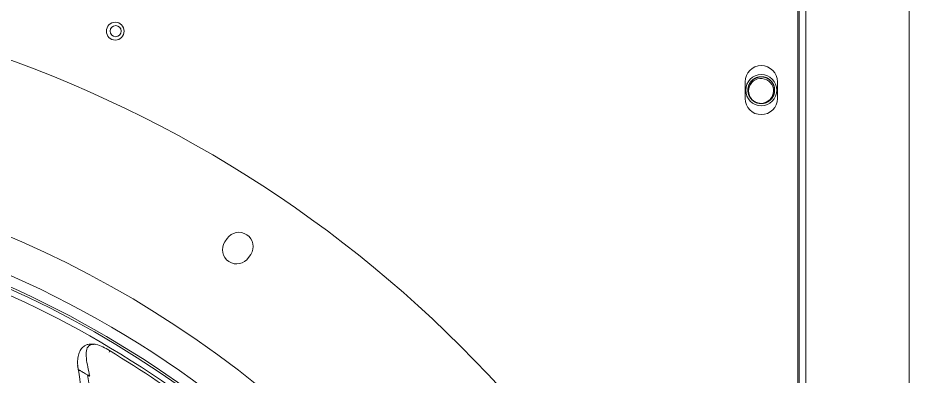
# Model space of a CAD drawing. Header units: millimetres. Extents: x 113490 to 142599, y -20467 to 115.
# Drawn here: x 124341.5 to 124741.6, y -10983.5 to -10822.5 of the extents above; entities that cross this region are included whole.
import ezdxf

# ---------------------------------------------------------------- set-up
doc = ezdxf.new("R2010")
doc.units = ezdxf.units.MM
doc.layers.add('DV3_0', color=7, linetype='Continuous')

msp = doc.modelspace()

# ---------------------------------------------------------------- linework, layer by layer
at = {"layer": 'DV3_0', "color": 7, "linetype": 'Continuous', "lineweight": 20}
for p, q in [((124741.64, -11903.49), (124741.64, -9745.49)), ((124691.64, -9845.59), (124691.64, -11865.47))]:
    msp.add_line(p, q, dxfattribs=at)
at = {"layer": 'DV3_0', "color": 7, "linetype": 'Continuous', "lineweight": 15}
for p, q in [((124692.24, -9857.26), (124692.24, -11851.51)), ((124695.24, -9857.26), (124695.24, -11851.51)), ((124667.99, -10858.74), (124667.99, -10851.24)), ((124682.49, -10851.24), (124682.49, -10858.74)), ((124435.4, -10921.7), (124434.45, -10923.11)), ((124445.09, -10930.23), (124446.04, -10928.81))]:
    msp.add_line(p, q, dxfattribs=at)
for centre, radius in [((124385.2, -10828.5), 4), ((124385.4, -10828.48), 2.5), ((124675.24, -10854.99), 7)]:
    msp.add_circle(centre, radius, dxfattribs=at)
for centre, radius, start, end in [((124150.24, -11359.99), 551.5, 15.4775, 74.5225), ((124675.24, -10851.24), 7.25, 0, 180), ((124675.24, -10858.74), 7.25, 180, 0), ((124675.24, -10854.99), 6, 244.8963, 262.5227), ((124150.24, -11359.99), 477.5, 46.9802, 133.0198), ((124150.24, -11359.99), 456, 45.9967, 135.345), ((124150.24, -11359.99), 453.5, 45.9921, 90), ((124440.72, -10925.26), 6.4, 326.25, 146.25), ((124439.77, -10926.67), 6.4, 146.25, 326.25), ((124150.24, -11359.99), 457, 46.1533, 71.5308), ((124375.63, -10972.9), 3.79, 77.061, 126.3859), ((124375.93, -10970.05), 1.01, 56.9571, 135.7951), ((124376.52, -10968.99), 0.229, 257.3221, 265.2989), ((124371.39, -10988.18), 19.65, 55.265, 74.9071), ((124149.95, -11360.29), 452.62, 46.1596, 59.0713), ((124280.13, -10996.17), 89.89, 340.2075, 11.1643), ((124289.18, -10997.37), 84.81, 350.506, 9.7892), ((124245.86, -11008.49), 130.27, 11.0605, 11.1618)]:
    msp.add_arc(centre, radius, start, end, dxfattribs=at)
at = {"layer": 'DV3_0', "color": 7, "linetype": 'Continuous', "lineweight": 20}
msp.add_arc((124150.24, -11359.99), 461.75, 46.1456, 74.9574, dxfattribs=at)
at = {"layer": 'DV3_0', "color": 7, "linetype": 'Continuous', "lineweight": 15}
msp.add_rational_spline([(124669.7, -10857.29), (124671.02, -10860.49), (124674.46, -10860.94), (124677.89, -10861.39), (124680, -10858.64), (124682.11, -10855.89), (124680.78, -10852.69), (124679.45, -10849.49), (124676.02, -10849.04), (124672.58, -10848.59), (124670.48, -10851.34), (124668.37, -10854.09), (124669.7, -10857.29), (124671.02, -10860.49), (124674.46, -10860.94), (124677.89, -10861.39), (124680, -10858.64), (124682.11, -10855.89), (124680.78, -10852.69), (124679.45, -10849.49), (124676.02, -10849.04), (124672.58, -10848.59), (124670.48, -10851.34), (124668.37, -10854.09), (124669.7, -10857.29), (124670.59, -10859.44), (124672.69, -10860.42)], [1, 0.866025403784, 1, 0.866025403784, 1, 0.866025403784, 1, 0.866025403784, 1, 0.866025403784, 1, 0.866025403784, 1, 0.866025403784, 1, 0.866025403784, 1, 0.866025403784, 1, 0.866025403784, 1, 0.866025403784, 1, 0.866025403784, 1, 0.90591222949, 0.943976505854], degree=2, knots=[0.94372108, 0.94372108, 0.94372108, 0.9481517, 0.9481517, 0.95258231, 0.95258231, 0.95701293, 0.95701293, 0.96144354, 0.96144354, 0.96587416, 0.96587416, 0.97030477, 0.97030477, 0.97473539, 0.97473539, 0.979166, 0.979166, 0.98359662, 0.98359662, 0.98802723, 0.98802723, 0.99245785, 0.99245785, 0.99688846, 0.99688846, 1, 1, 1], dxfattribs=at)
for points, knots in [([(124672.69, -10860.42), (124671.45, -10859.77), (124670.48, -10858.68), (124669.45, -10856.09), (124669.43, -10854.62), (124670.4, -10852.02), (124671.39, -10850.9), (124673.89, -10849.7), (124675.38, -10849.6), (124676.7, -10850.07)], [0, 0, 0, 0, 0.25, 0.25, 0.5, 0.5, 0.75, 0.75, 1, 1, 1, 1]), ([(124676.7, -10850.07), (124678.06, -10850.39), (124679.26, -10851.28), (124680.68, -10853.64), (124680.92, -10855.11), (124680.34, -10857.81), (124679.51, -10859.04), (124677.26, -10860.67), (124675.85, -10861.06), (124674.46, -10860.94)], [0, 0, 0, 0, 0.25, 0.25, 0.5, 0.5, 0.75, 0.75, 1, 1, 1, 1]), ([(124372.58, -10969.33), (124372.12, -10969.49), (124371.22, -10969.84), (124369.98, -10971.07), (124368.98, -10972.93), (124368.35, -10975.28), (124368.21, -10977.98), (124368.46, -10979.65), (124368.62, -10980.62)], [0, 0, 0, 0, 0.123231, 0.287955, 0.462255, 0.642912, 0.824473, 1, 1, 1, 1]), ([(124373.38, -10969.85), (124372.78, -10970.36), (124372.42, -10971.13), (124372.07, -10973.04), (124372.09, -10974.19), (124372.36, -10976.68), (124372.6, -10978.02), (124373.13, -10980.69), (124373.42, -10982.03), (124373.67, -10983.27)], [0, 0, 0, 0, 0.25, 0.25, 0.5, 0.5, 0.75, 0.75, 1, 1, 1, 1]), ([(124368.6, -10980.54), (124368.61, -10980.54), (124368.69, -10980.58), (124368.92, -10980.72), (124369.36, -10980.97), (124369.84, -10981.24), (124370.49, -10981.61), (124371.29, -10982.08), (124372.32, -10982.68), (124373.21, -10983.2), (124373.71, -10983.5)], [0.4374994, 0.4374994, 0.4374994, 0.4374994, 0.4998211, 0.6248763, 0.6874038, 0.7499314, 0.812459, 0.8749866, 0.9375141, 0.9999951, 0.9999951, 0.9999951, 0.9999951])]:
    msp.add_open_spline(points, degree=3, knots=knots, dxfattribs=at)
msp.add_open_spline([(124375.53, -10969.08), (124373.71, -10969.04), (124372.72, -10969.13), (124372.58, -10969.33)], degree=3, dxfattribs=at)
at = {"layer": 'DV3_0', "color": 7, "linetype": 'Continuous', "lineweight": 20}
msp.add_open_spline([(124382.58, -10972.04), (124382.65, -10972.05), (124382.68, -10972.13), (124382.64, -10972.36), (124382.58, -10972.52), (124382.48, -10972.64)], degree=3, knots=[0, 0, 0, 0, 0.5, 0.5, 1, 1, 1, 1], dxfattribs=at)

doc.saveas('drawing.dxf')
